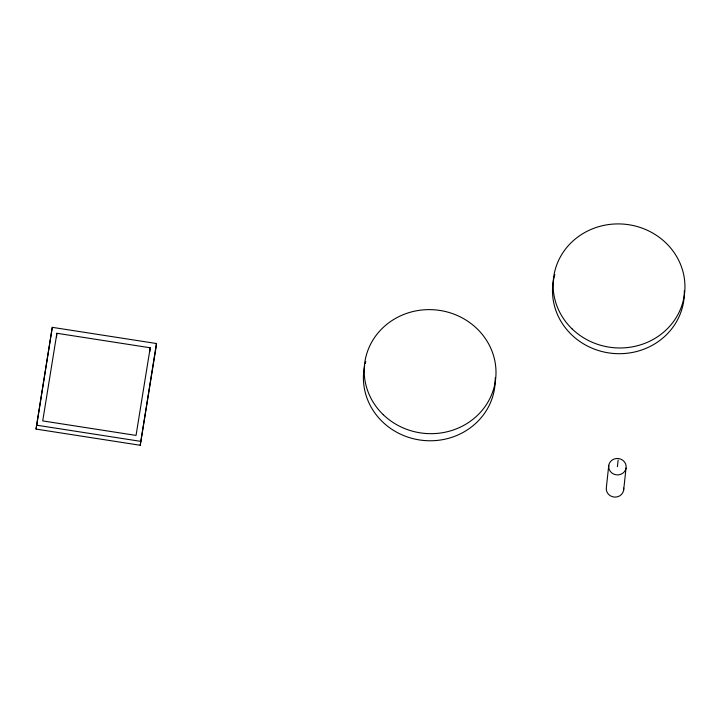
<?xml version="1.0" encoding="UTF-8"?>
<svg xmlns="http://www.w3.org/2000/svg" width="721" height="721" viewBox="0 0 721 721"><rect width="100%" height="100%" fill="white"/><g stroke="black" fill="none" stroke-linecap="round" stroke-linejoin="round"><path stroke-width="1.08" d="M36.05 429.085L52.282 327.334L156.457 343.52L156.033 347.441L140.225 445.263L36.05 429.085L52.282 327.334M56.463 337.194L56.887 333.273L150.211 347.774L149.779 351.695M140.225 445.263L156.457 343.52M608.758 465.342L606.352 487.549A8.751 8.219 6.2 0 0 614.824 497.111A8.751 8.219 6.2 0 0 623.683 488.081M617.41 466.685L618.131 460.052M623.638 490.235L626.053 468.028A8.751 8.219 6.2 0 0 614.22 458.989A8.751 8.219 6.2 0 0 611.949 473.048A8.751 8.219 6.2 0 0 626.053 468.028M56.887 333.273L42.728 420.911L136.044 435.412L150.211 347.774M36.474 425.165L140.649 441.351M495.21 377.777A65.962 61.988 6.2 0 1 423.759 440.477A65.962 61.988 6.2 0 1 364.691 365.727M365.177 363.627A65.962 61.988 6.2 0 1 365.745 361.545M684.301 290.698A65.962 61.988 6.2 0 1 610.57 353.155A65.962 61.988 6.2 0 1 554.837 274.467M383.221 414.665A65.962 61.988 6.2 0 0 493.66 388.844A65.962 61.988 6.2 0 0 413.394 311.436A65.962 61.988 6.2 0 0 383.221 414.665M572.159 328.965A65.962 61.988 6.2 0 0 682.607 303.135A65.962 61.988 6.2 0 0 602.332 225.727A65.962 61.988 6.2 0 0 572.159 328.965"/></g></svg>
